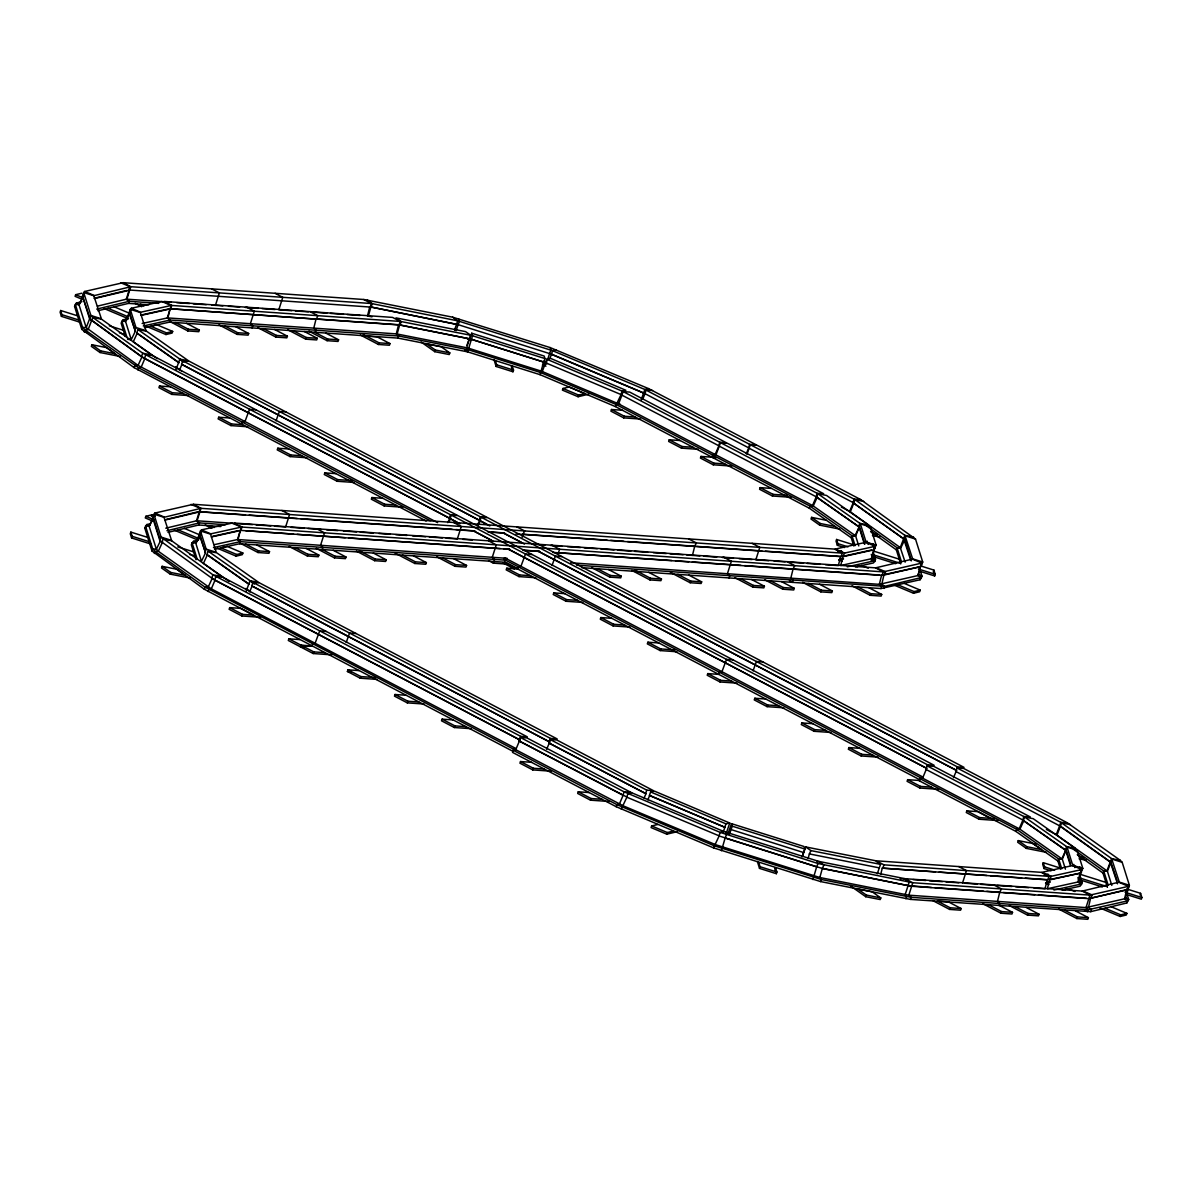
<?xml version="1.0" encoding="UTF-8"?>
<svg xmlns="http://www.w3.org/2000/svg" width="1202" height="1202" viewBox="0 0 1202 1202"><rect width="100%" height="100%" fill="white"/><g stroke="black" fill="none" stroke-linecap="round" stroke-linejoin="round"><path stroke-width="1.5" d="M871.18 560.417L874.74 561.544L875.477 559.456L872.306 557.623L874.335 548.548L872.787 543.589M581.588 567.629L880.961 588.544L920.131 579.74L920.867 577.651L917.922 575.563L920.897 565.346L917.922 575.563L879.338 584.337L570.619 562.776M1079.862 879.834L1081.424 884.777L1082.146 882.689L1078.975 880.871L1081.004 871.781L1079.456 866.822M1125.943 890.682L1128.708 899.502L1127.536 900.884L1088.351 909.704L911.161 897.323L821.312 879.503L714.243 845.787L616.911 804.634L513.269 750.303L515.763 749.702L623.507 805.956L715.761 844.736L819.824 877.505L908.817 895.189L1086.007 907.585L1124.591 898.796L1125.538 897.669L1129.384 885.258L1122.187 862.33L1120.324 860.362L1067.406 822.829L963.613 768.424L957.032 767.958L1060.84 822.363L1111.595 858.604L1119.302 882.073L1129.384 885.258L1127.236 889.856L1088.727 898.645L911.537 886.265L822.664 868.58L718.976 835.931L720.193 832.4L723.889 831.514L818.787 861.398L905.076 878.707L1082.266 891.088L1119.302 882.073M447.82 522.66L449.683 518.302L141.49 356.709L89.684 318.996L82.487 296.083L83.719 292.552L84.636 291.47L123.16 282.68L363.74 299.493L452.613 317.178L550.11 347.558L648.554 388.607L756.163 444.785L749.597 444.334L644.858 389.493L552.62 350.714L457.722 320.829L371.433 303.52L370.201 307.051L129.17 289.998L126.315 299.193L97.407 306.149M905.151 562.175L900.268 547.586L849.604 511.391L853.315 502.676L749.147 448.241L750.364 444.725L756.929 445.176L860.722 499.596L915.518 539.082L922.715 562.01L921.483 565.541L920.567 566.623L883.891 575.082L881.802 584.247L884.732 586.336L920.867 577.651L922.039 576.269L919.275 567.449M1127.566 888.594L1126.695 889.63L1090.56 898.315L1088.471 907.48L1091.416 909.568L1090.68 911.657L910.44 899.396L820.575 881.577L713.522 847.861L616.19 806.707L512.548 752.392L513.645 749.222L516.139 748.636L211.327 588.845L158.318 551.252L156.38 549.239L149.183 526.311L154.818 513.074L193.342 504.284L834.609 549.104L842.302 553.13L841.069 556.661L515.989 533.943M142.152 323.503L167.303 317.944L171.18 305.488L161.804 301.522L131.258 308.268L127.382 318.71M214.136 544.701L237.485 539.548L241.362 527.092L231.986 523.125L201.455 529.872L200.223 533.387M871.6 549.99L842.857 556.346L840.754 565.511L871.3 558.765L874.215 560.868L873.493 562.942L855.523 566.908M871.3 558.765L875.161 546.309L865.801 542.342L835.255 549.074L844.63 553.055L875.161 546.309M1081.845 869.542L1051.299 876.288L1041.924 872.321L1072.469 865.575L1081.845 869.542L1080.613 873.058L1049.526 879.579L1047.423 888.744L1077.969 881.998L1080.883 884.101L1080.162 886.19L1062.192 890.156L1068.383 888.744L1074.934 891.508M1077.969 881.998L1080.072 872.832M623.132 391.612L719.728 442.246L726.293 442.712L629.698 392.077L623.132 391.612L621.915 395.142L718.886 445.792L715.16 454.506L712.666 455.107L616.085 404.473L540.75 372.575L468.269 349.752L398.643 336.004L170.233 320.048L167.874 317.929L170.143 308.749L316.502 319.176L317.734 315.66L310.041 311.634M215.428 305.368L219.365 292.897L211.687 288.871M505.832 560.192L240.415 541.651L238.056 539.533L240.325 530.352L509.933 549.404M316.051 318.951L313.782 328.116L316.126 330.234L315.405 332.323M746.277 453.695L748.756 447.88L644.738 393.535L549.675 353.613L458.097 324.645L369.75 306.81L367.481 315.991L371.989 316.847M144.345 327.68L169.497 322.121L397.922 338.093L398.643 336.004L396.299 333.886L398.568 324.72L317.884 319.071M522.239 537.279L522.99 534.229L606.995 540.089M692.442 555.399L694.711 546.219L627.519 541.531M744.594 565.601L793.08 568.982L790.811 578.162L793.155 580.281L792.434 582.354L789.413 580.776M765.449 551.162L840.619 556.421L838.35 565.601L825.519 564.7M880.75 874.245L882.268 868.129L935.441 871.841M962.517 883.064L966.453 870.609L958.775 866.567M986.812 891.313L999.748 892.215L997.48 901.395L999.824 903.513L999.102 905.602M1025.291 878.121L1047.303 879.654L1045.019 888.834L1034.021 888.068M398.643 336.004L397.141 334.006L399.65 324.871L469.591 338.829L470.823 335.298L465.595 331.632L395.969 317.884L401.183 321.565L470.823 335.298M397.922 338.093L467.548 351.84L468.269 349.752L466.767 347.754L469.291 338.618M808.105 858.483L809.367 853.916L879.293 867.874L880.525 864.358L875.311 860.677L805.686 846.929L802.605 855.704M877.31 873.749L879.293 867.874M368.353 316.111L370.892 306.976L458.097 324.645L456.114 330.655M454.506 330.234L457.722 320.829L452.613 317.178M931.4 887.452L907.66 885.528L822.363 868.37L819.824 877.505L821.312 879.503L820.575 881.577M726.173 833.527L729.749 823.024L654.414 791.111L650.628 791.953L649.396 795.484L724.941 827.337L723.228 831.754M468.269 349.752L472.506 335.749L471.725 333.224L544.19 356.047L544.987 358.572L543.77 362.087L471.289 339.264L543.77 362.087M853.841 546.039L851.241 537.775L809.307 508.206L615.349 406.561L540.029 374.663L543.71 361.952M547.15 360.976L549.63 353.463L551.598 354.184L645.113 393.565L642.634 399.365M812.958 879.579L816.639 866.867L725.122 838.049L721.425 850.761M729.539 834.068L731.026 829.56L803.552 852.534L804.784 849.018L803.988 846.493L731.507 823.671L727.826 834.143M802.019 856.891L803.552 852.534M77.499 315.795L60.671 310.507L60.1 312.159L61.422 316.366L79.107 321.941M61.422 316.366L61.993 314.714L60.671 310.507M81.826 293.213L75.666 294.685L75.095 296.338L81.946 299.223M426.124 520.992L134.113 367.632L81.781 329.378L74.584 306.45L76.492 302.994L81.916 301.687M81.781 329.378L82.517 327.305L75.32 304.376L79.001 304.707L83.163 296.894M113.634 352.712L106.392 347.588L91.923 344.734L91.352 346.371L100.021 352.517L120.035 356.468M100.021 352.517L100.592 350.864L91.923 344.734M94.627 298.517L129.621 290.238L130.838 286.707L371.433 303.52L363.74 299.493M127.577 339.34L131.273 339.67L125.564 321.505L121.883 321.189L121.162 323.263L125.293 336.47M97.813 310.762L128.524 303.385L129.245 301.296L126.315 299.193L129.245 301.296L158.754 303.355M122.409 321.866L123.13 319.777L128.524 318.59M131.273 339.67L135.345 331.226L129.05 312.881L130.282 309.365L140.364 312.535L146.058 330.685L135.976 327.515L130.282 309.365M134.759 331.046L135.976 327.515M178.647 362.628L136.712 333.059L137.945 329.543L146.599 331.256L188.534 360.825L179.879 359.113L175.883 369.885M134.113 367.632L134.834 365.543L138.065 365.393L437.648 522.675M137.914 369.915L138.651 367.842L141.145 367.241L144.856 358.527L141.49 356.709L142.722 353.178L92.779 317.448L90.916 315.48L83.719 292.552L93.801 295.722L101.509 319.191L152.278 355.431L457.091 515.222L450.525 514.756L142.722 353.178L151.437 354.936M170.594 308.989L171.826 305.458L400.236 321.43L399.019 324.946L170.143 308.749M169.497 322.121L170.233 320.048L167.303 317.944M165.966 334.547L166.537 332.894L172.697 331.421L172.111 333.074L165.966 334.547L147.095 326.613M170.474 386.789L159.505 386.022L158.934 387.675L171.766 394.391L188.549 395.563M187.812 330.926L188.398 329.273L199.352 330.039L198.781 331.692L187.812 330.926L169.677 321.415M477.69 524.748L479.553 520.391L181.547 364.356L182.779 360.84L189.345 361.306L486.96 517.311L480.394 516.845L182.779 360.84M171.766 394.391L172.337 392.738L183.305 393.505M147.681 537.399L130.853 532.11L130.282 533.763L131.604 537.97L151.061 544.1M131.604 537.97L132.175 536.317L130.853 532.11M155.148 516.139L152.008 514.817L145.848 516.289L145.277 517.942L152.143 520.827M512.923 751.31L204.295 589.235L151.978 550.997L144.781 528.069L146.674 524.598L150.295 523.726M151.437 516.469L152.008 514.817M151.978 550.997L152.699 548.908L145.502 525.98L149.183 526.311L153.345 518.498M154.367 553.491L155.088 551.418L152.699 548.908L156.38 549.239L160.467 540.795L153.27 517.867M237.155 334.381L237.726 332.729L248.679 333.495L248.108 335.148L237.155 334.381L219.004 324.871M162.105 566.337L170.789 572.468L185.258 575.337L176.589 569.207L162.105 566.337L161.534 567.99L170.203 574.12L190.232 578.087M229.657 417.995L218.689 417.229L218.118 418.882L230.949 425.598L247.732 426.77M252.014 327.891L252.736 325.817L250.392 323.684L254.328 311.228L246.65 307.201M170.203 574.12L170.789 572.468M230.949 425.598L231.52 423.96L242.488 424.727M200.464 530.968L206.173 549.119L216.24 552.304L210.545 534.139L200.464 530.968L199.247 534.484L205.527 552.83L201.455 561.274L195.761 543.109L192.065 542.793L191.343 544.867L196.001 559.726M167.995 532.366L198.706 524.989L199.427 522.9L196.497 520.812L165.786 528.189M192.59 543.469L193.327 541.381L196.918 540.584M241.722 424.336L242.443 422.248L244.938 421.647L249.505 409.386L256.071 409.837M275.874 337.086L276.445 335.433L287.413 336.199L286.827 337.852L275.874 337.086L257.739 327.575M204.941 552.65L206.173 549.119M248.844 584.232L206.894 554.678L208.126 551.147L216.796 552.86L258.73 582.429L250.061 580.716L246.064 591.489M204.295 589.235L205.016 587.147L208.246 586.997L212.183 578.417L159.866 540.615L152.684 517.686L153.601 516.59M515.763 749.702L519.865 739.921L211.672 578.312L212.904 574.781L161.098 537.084L153.901 514.155L163.983 517.326L171.691 540.81L222.46 577.035L527.272 736.826L520.706 736.36L212.904 574.781L221.634 576.539M208.111 591.534L208.832 589.446L211.327 588.845L215.053 580.13L211.672 578.312M305.744 339.174L306.315 337.522L317.283 338.288L316.697 339.941L305.744 339.174L287.609 329.664M240.776 530.593L242.008 527.062L883.275 571.882L921.799 563.092L922.715 562.01L912.634 558.84L904.926 535.371L854.983 499.626L750.364 444.725M214.542 549.284L239.694 543.74L240.415 541.651L237.485 539.548M236.148 556.15L236.719 554.498L242.879 553.025L242.308 554.678L236.148 556.15L217.292 548.217M288.765 448.992L277.797 448.226L277.226 449.879L290.058 456.595L306.841 457.767M229.702 607.626L242.534 614.357L253.487 615.123L240.655 608.392L229.702 607.626L229.116 609.279L241.948 615.995L260.594 617.302M327.064 340.677L327.635 339.024L338.603 339.79L338.032 341.443L327.064 340.677L308.929 331.166M290.058 456.595L290.629 454.957L301.597 455.723M258.009 552.529L258.58 550.877L269.533 551.643L268.963 553.296L258.009 552.529L239.859 543.019M546.64 749.267L549.735 741.995L251.729 585.975L252.961 582.444L259.527 582.91L557.142 738.914L550.576 738.449L252.961 582.444M241.948 615.995L242.534 614.357M335.809 473.648L324.856 472.882L324.285 474.535L337.116 481.266L353.884 482.438M378.45 344.478L379.021 342.825L389.989 343.592L389.418 345.244L378.45 344.478L360.315 334.967M307.336 555.985L307.907 554.332L318.876 555.099L318.29 556.751L307.336 555.985L289.201 546.474M337.116 481.266L337.687 479.613L351.961 480.605M299.839 639.599L288.886 638.833L288.3 640.486L313.196 653.542L331.842 654.85M469.591 338.829L399.965 325.081L401.183 321.565M300.365 646.811L300.936 645.173L311.904 645.94L312.625 643.851L315.119 643.25L319.687 630.99L326.253 631.456M334.457 557.878L335.027 556.226L345.996 556.992L345.425 558.645L334.457 557.878L316.321 548.367M313.196 653.542L313.767 651.89L324.735 652.656M382.867 498.319L371.899 497.553L371.328 499.206L384.159 505.922L402.805 507.229M434.763 351.675L435.334 350.022L426.665 343.892L441.134 346.762L449.818 352.892L449.232 354.545L434.763 351.675L421.076 341.999M384.159 505.922L384.73 504.269L395.698 505.035M374.648 560.688L375.219 559.035L386.188 559.801L385.617 561.454L374.648 560.688L356.513 551.177M458.142 324.795L459.374 321.265L458.578 318.74M377.022 679.385L360.239 678.213L347.408 671.482L347.994 669.83L358.947 670.596M471.725 333.224L466.872 345.29M360.239 678.213L360.825 676.561L375.099 677.552M414.84 563.498L415.411 561.845L426.379 562.611L425.793 564.264L414.84 563.498L395.052 553.115M512.202 365.889L513.524 370.111L512.953 371.764L496.125 366.46L496.696 364.807L495.374 360.6M449.293 518.287L450.525 514.756M459.96 523.862L450.059 518.678L451.291 515.147L457.857 515.613L934.119 765.253L927.538 764.788L451.291 515.147M405.991 695.252L395.037 694.501L394.466 696.138L407.298 702.87L424.081 704.041M407.298 702.87L407.869 701.217L418.822 701.983M455.032 566.307L455.603 564.655L466.571 565.421L465.985 567.074L455.032 566.307L436.897 556.796M479.162 520.376L480.394 516.845M489.83 525.95L479.929 520.767L481.161 517.236L487.727 517.701L963.989 767.342L957.408 766.876L481.161 517.236M615.349 406.561L621.073 394.587L545.528 362.734L546.745 359.218L550.546 358.376L625.881 390.274L622.08 391.116L546.745 359.218M488.538 560.628L493.346 563.152L494.653 559.411L492.294 557.292L496.246 544.837L488.553 540.81M453.049 719.923L442.081 719.157L441.51 720.809L454.341 727.526L471.124 728.697M562.972 388.471L578.673 395.082L584.833 393.595L569.132 386.999L562.972 388.471L562.401 390.124L578.102 396.735L588.785 394.166M532.065 554.513L525.499 554.047L520.932 566.307L518.438 566.908L517.716 568.997L506.748 568.23L506.177 569.868L519.009 576.599L535.792 577.771M454.341 727.526L454.912 725.888L465.88 726.654M578.102 396.735L578.673 395.082M519.009 576.599L519.58 574.947L530.548 575.713M622.441 410.273L611.487 409.506L610.917 411.159L623.748 417.89L640.516 419.062M622.08 391.116L621.073 394.587M564.76 593.653L553.806 592.887L553.236 594.539L566.067 601.27L582.835 602.442M623.748 417.89L624.319 416.238L635.272 417.004M566.067 601.27L566.638 599.618L577.591 600.384M621.269 809.081L626.933 797.091L519.099 740.958L520.706 736.36M531.464 762.308L520.511 761.542L519.94 763.18L532.771 769.911L551.402 771.218M532.771 769.911L533.342 768.258L544.296 769.025M644.092 798.068L645.955 793.711L548.968 743.046L550.576 738.449M609.76 577.11L610.331 575.457L621.299 576.224L620.728 577.877L609.76 577.11L591.624 567.599M611.818 618.324L600.85 617.558L600.279 619.195L613.11 625.926L629.893 627.098M680.197 440.548L669.229 439.782L668.658 441.435L681.489 448.151L698.272 449.323M613.11 625.926L613.681 624.274L624.649 625.04M681.489 448.151L682.06 446.513L693.028 447.279M649.951 579.92L650.522 578.267L661.491 579.033L660.92 580.686L649.951 579.92L631.816 570.409M589.22 792.569L578.252 791.802L577.681 793.455L590.513 800.186L609.159 801.494M715.265 457.421L700.991 456.429L700.405 458.067L713.237 464.798L731.883 466.106M590.513 800.186L591.083 798.534L602.052 799.3M711.945 457.196L712.666 455.107M658.861 642.98L647.893 642.214L647.322 643.866L660.153 650.582L676.936 651.754M720.494 442.637L817.09 493.271L823.655 493.721L727.06 443.087L720.494 442.637L719.277 446.152L816.248 496.817L812.522 505.531L715.941 454.897L713.447 455.498L712.711 457.586L716.031 457.812M719.728 442.246L718.886 445.792M713.237 464.798L713.823 463.146L724.776 463.912M660.153 650.582L660.724 648.945L675.013 649.936M690.143 582.73L690.714 581.077L701.683 581.843L701.112 583.496L690.143 582.73L670.355 572.362M616.19 806.707L616.911 804.634L619.406 804.033L623.117 795.318L519.099 740.958M713.522 847.861L719.187 835.871L626.723 797.151L627.955 793.62L631.636 792.734L723.889 831.514M749.597 444.334L748.756 447.88M645.564 793.681L646.796 790.165L653.362 790.615L556.766 739.981L550.2 739.53L646.796 790.165M771.128 488.403L760.175 487.636L759.589 489.289L772.42 496.005L791.066 497.312M729.043 577.937L729.764 575.848L727.42 573.73L731.357 561.259L723.664 557.232M657.825 824.467L651.664 825.939L651.093 827.592L666.809 834.188L677.492 831.634M733.085 659.883L726.519 659.417L721.966 671.693L719.472 672.279L718.736 674.367L707.783 673.601L707.212 675.254L720.043 681.97L736.811 683.142M772.42 496.005L773.006 494.353L787.28 495.359M666.809 834.188L667.38 832.55L673.541 831.063M720.043 681.97L720.614 680.332L731.567 681.098M752.903 587.117L753.474 585.464L764.427 586.23L763.856 587.883L752.903 587.117L734.753 577.606M809.307 508.206L810.028 506.132L812.522 505.531M782.772 589.205L783.343 587.553L794.297 588.319L793.726 589.972L782.772 589.205L764.622 579.695M817.09 493.271L816.248 496.817M713.447 455.498L810.028 506.132L851.963 535.701L855.178 535.521L859.114 526.942L816.669 497.267L817.886 493.752L826.555 495.464L868.49 525.019L859.836 523.321L817.886 493.752M826.059 520.241L811.59 517.371L811.019 519.009L819.689 525.154L839.702 529.12M765.794 699.023L754.826 698.257L754.255 699.91L767.086 706.641L783.869 707.813M819.689 525.154L820.26 523.501L811.59 517.371M724.716 827.382L725.948 823.851L729.749 823.024M767.086 706.641L767.657 704.988L778.626 705.754M731.507 823.671L732.303 826.195L731.026 829.56M853.435 544.746L836.607 539.458L836.036 541.095L837.358 545.317L844.435 547.541M820.846 591.865L821.417 590.212L832.385 590.978L831.814 592.631L820.846 591.865L802.711 582.354M837.358 545.317L837.929 543.665L836.607 539.458M911.447 560.778L904.806 539.623L852.939 502.661L854.156 499.13L860.722 499.596M910.846 560.598L903.694 538.887L853.766 503.157L854.983 499.626L863.712 501.384M842.857 556.346L844.63 553.055M851.241 537.775L851.963 535.701L855.659 536.017L858.769 545.933M858.604 526.837L859.836 523.321M864.328 543.905L859.145 527.393L860.377 523.877L870.458 527.047L876.153 545.212L874.335 548.548M812.837 723.694L801.869 722.928L801.298 724.581L814.13 731.297L830.913 732.469M775.591 867.829L776.913 872.036L776.342 873.689L759.514 868.385L760.085 866.732L758.762 862.525M814.13 731.297L814.701 729.644L825.669 730.41M870.188 595.306L870.759 593.668L881.712 594.434L881.141 596.072L870.188 595.306L852.038 585.81M880.961 588.544L881.682 586.471L879.338 584.337L881.607 575.172L920.567 566.623L921.799 563.092L912.378 559.14L875.597 567.855L234.315 523.035L242.008 527.062M900.734 563.933L896.316 549.825L897.038 547.736L900.268 547.586L904.926 535.371L913.64 537.129M884.011 588.424L884.732 586.336L576.705 565.15M904.204 539.443L905.437 535.912L915.518 539.082M805.686 846.929L810.899 850.61L809.367 853.916M859.881 748.35L848.928 747.584L848.342 749.237L861.173 755.968L877.956 757.14M816.699 867.018L817.916 863.487L817.12 860.963M913.505 593.247L914.076 591.594L920.236 590.122L919.665 591.775L913.505 593.247L892.921 584.593M861.173 755.968L861.759 754.315L872.712 755.081M920.447 565.857L933.909 570.094L933.323 571.746L934.66 575.953L920.507 571.491M934.66 575.953L935.231 574.301L933.909 570.094M865.74 896.707L866.326 895.054L857.642 888.924L872.126 891.794L880.796 897.924L880.225 899.562L865.74 896.707L850.55 885.949M1060.51 869.271L1057.91 861.023L1015.975 831.453L918.613 780.429L907.66 779.662L907.089 781.315L919.921 788.031L938.567 789.338M882.719 868.355L883.951 864.839L1048.97 876.363L1047.738 879.894L882.268 868.129M919.395 780.819L920.492 777.664L922.986 777.063L504.449 557.668M1019.206 828.764L922.61 778.145L920.116 778.731L1016.712 829.365L1019.206 828.764L1022.917 820.049L925.946 769.4L927.538 764.788M919.921 788.031L920.492 786.393L931.445 787.16M905.887 898.735L906.608 896.662L905.136 894.664L909.193 882.223L904.084 878.557M910.44 899.396L911.161 897.323L908.817 895.189L912.754 882.734L1089.959 895.114L1128.468 886.34L1119.047 882.373M1117.004 880.495L1110.873 862.225L1060.945 826.495L955.815 771.489L957.408 766.876M990.628 818.367L977.797 811.635L966.844 810.869L966.273 812.522L979.104 819.238L997.75 820.545M979.104 819.238L979.675 817.6L993.949 818.592M949.61 909.418L950.181 907.78L961.149 908.547L960.578 910.184L949.61 909.418L933.128 900.779M1015.975 831.453L1016.712 829.365L1019.912 829.2L1061.847 858.769L1065.783 850.175L1023.338 820.5L1024.57 816.984L1033.224 818.697L1075.159 848.266L1066.505 846.554L1024.57 816.984M1023.758 816.504L927.178 765.869L933.744 766.335L1030.324 816.969L1023.758 816.504L1022.917 820.049M1036.139 844.15L1018.259 840.604L1017.688 842.256L1026.358 848.387L1046.386 852.353M1000.996 913.235L1001.567 911.582L1012.535 912.348L1011.964 914.001L1000.996 913.235L982.86 903.724M1026.358 848.387L1026.944 846.734L1018.259 840.604M1060.104 867.994L1043.276 862.69L1042.705 864.343L1044.027 868.55L1051.104 870.789M1027.515 915.098L1028.101 913.46L1039.054 914.226L1038.483 915.864L1027.515 915.098L1009.379 905.587M1044.027 868.55L1044.598 866.897L1043.276 862.69M1117.529 883.831L1110.363 862.134L1059.608 825.894L1060.84 822.363L1067.406 822.829M1049.526 879.579L1051.299 876.288M1057.91 861.023L1058.646 858.934L1061.847 858.769M1065.783 850.175L1066.505 846.554M1070.486 865.485L1065.813 850.64L1067.045 847.109L1077.127 850.28L1082.822 868.445L1081.004 871.781M1076.857 918.553L1077.428 916.901L1088.396 917.667L1087.81 919.32L1076.857 918.553L1058.722 909.043M1107.418 887.166L1102.985 873.058L1103.706 870.969L1107.403 871.3L1111.82 885.408M1120.174 916.48L1120.745 914.842L1126.905 913.355L1126.334 915.007L1120.174 916.48L1099.605 907.841M1090.68 911.657L1126.815 902.972L1127.536 900.884L1124.591 898.796L1126.695 889.63L1128.152 888.774M1140.007 894.979L1140.578 893.326L1127.115 889.089M1140.578 893.326L1141.9 897.548L1141.329 899.186L1127.176 894.739M549.885 358.617L552.62 350.714L556.301 349.827M640.997 400.341L644.858 389.493L648.554 388.607M540.75 372.575L542.312 371.538L545.528 362.734M647.893 799.856L649.621 795.423L724.941 827.337M179.459 370.201L181.938 364.386L479.553 520.391M276.039 420.835L279.375 411.475L285.941 411.925M249.64 591.805L252.12 585.99L549.735 741.995M346.236 642.439L349.557 633.078L356.123 633.529M449.202 521.608L450.45 518.693L457.045 522.164M478.456 525.139L480.319 520.782L486.915 524.237M616.085 404.473L618.579 403.887L621.915 395.142M552.049 565.496L555.369 556.135L561.935 556.586M715.941 454.897L719.277 446.152M747.043 454.086L749.147 448.241M753.068 670.866L756.389 661.506L762.954 661.971M922.61 778.145L926.697 768.348L508.161 548.953M953.471 777.694L956.567 770.437L538.03 551.042M1120.324 860.362L1111.595 858.604L1106.937 870.819L1056.273 834.639L1059.608 825.894M179.158 362.734L137.223 333.164L133.287 341.759L157.252 358.647M249.34 584.337L207.405 554.768L203.469 563.362L228.936 581.317M810.028 506.132L813.243 505.967L817.165 497.373L859.114 526.942M1019.912 829.2L1023.849 820.605M142.001 356.814L138.065 365.393L86.198 327.635L79.001 304.707L83.96 295.226M171.18 540.254L161.098 537.084L159.866 540.615L162.255 542.673L158.318 551.252L155.088 551.418L205.016 587.147L513.645 749.222M850.34 511.842L853.766 503.157M1057.009 835.074L1061.667 822.859L1070.381 824.617M199.968 535.296L196.767 541.982L193.327 541.381M125.564 321.505L129.05 312.881M195.761 543.109L199.247 534.484M855.659 536.017L859.145 527.393M904.806 539.623L900.719 548.067L897.038 547.736L866.777 526.07M1065.438 869.166L1062.328 859.265L1065.813 850.64M83.419 294.986L82.487 296.083L90.27 319.191L140.484 355.732M74.584 306.45L76.492 302.994L79.948 303.58M93.801 295.722L130.838 286.707L123.16 282.68M144.781 528.069L145.953 526.671M163.983 517.326L201.019 508.326L842.302 553.13M920.131 579.74L922.039 576.269L918.869 574.436M1126.815 902.972L1128.708 899.502L1125.538 897.669M94.087 298.291L126.601 290.463M96.731 309.109L129.245 301.296M166.071 519.459L198.585 511.646L245.463 514.832M164.824 520.12L199.802 511.842L474.97 531.074M166.913 530.713L199.427 522.9L225.255 524.703M843.534 558.885L838.921 559.997L842.241 561.394M857.086 566.623L861.714 565.511L868.25 568.261M1050.217 882.133L1045.59 883.23L1048.925 884.627M171.18 305.488L140.634 312.235L131.258 308.268M140.664 315.119L169.407 308.779M141.205 315.36L169.948 309.004M143.278 325.997L170.233 320.048M241.362 527.092L210.816 533.838L201.455 529.872M212.634 536.332L237.786 530.773M211.387 536.963L240.13 530.623M213.46 547.601L240.415 541.651M837.629 551.808L841.22 551.012M838.17 552.049L841.761 551.252M843.398 556.571L873.944 549.825M839.552 559.215L843.143 558.419M838.981 559.907L842.572 559.11M847.275 566.818L874.215 560.868M1044.298 875.041L1047.889 874.26M1044.838 875.281L1048.429 874.485M1050.067 879.804L1080.613 873.058M1046.221 882.448L1049.827 881.652M1045.65 883.139L1049.241 882.343M1053.944 890.051L1080.883 884.101M171.165 302.273L126.901 299.178L129.621 290.238M176.694 302.649L189.6 303.55M193.297 303.821L206.203 304.722M211.732 305.098L222.881 305.879M228.47 306.27L239.664 307.051M245.253 307.442L258.31 308.358M262.036 308.613L275.093 309.53M291.74 310.702L278.819 309.785L282.755 297.33L275.078 293.303M295.437 310.957L308.373 311.859M313.917 312.25L326.839 313.151M330.535 313.406L343.471 314.308M347.168 314.563L360.089 315.465M128.524 303.385L148.808 304.797M167.874 317.929L396.299 333.886M366.189 336.109L377.158 336.876L389.989 343.592M152.278 355.431L145.697 354.981L144.48 358.496L449.683 518.302M652.536 390.47L645.97 390.004L645.113 393.565M249.145 515.087L297.21 518.453M300.951 518.708L452.132 529.271M455.874 529.541L474.52 530.833M491.302 532.005L504.344 532.922M610.721 540.359L623.793 541.276M696.589 546.354L761.783 550.907M488.012 531.99L504.795 533.162M235.817 523.486L197.083 520.782L201.019 508.326L193.342 504.284M239.499 523.741L252.405 524.643M256.101 524.898L270.856 525.935M274.537 526.191L285.61 526.972L289.562 514.501L281.869 510.474M291.215 527.362L304.271 528.264M308.012 528.534L321.069 529.451M326.674 529.842L337.867 530.623M343.471 531.014L356.543 531.93M360.269 532.185L373.341 533.102M378.93 533.493L390.139 534.274M395.743 534.665L406.937 535.446M412.541 535.837L425.598 536.753M429.339 537.009L442.396 537.925M446.137 538.18L457.331 538.962L461.283 526.506L453.59 522.479M462.92 539.352L472.251 540.014M537.519 544.566L544.987 545.092M550.591 545.483L561.785 546.264M567.389 546.655L580.461 547.571M584.187 547.827L597.259 548.743M600.985 549.013L614.057 549.915M617.783 550.185L630.855 551.087M634.581 551.357L647.653 552.274M653.257 552.665L666.314 553.566M670.055 553.837L683.112 554.753M686.853 555.008L699.91 555.925M703.636 556.18L716.692 557.097M722.282 557.488L733.46 558.269M739.065 558.66L752.106 559.561M768.679 560.718L755.833 559.832L759.784 547.361L752.091 543.334M774.178 561.109L785.176 561.875M790.676 562.266L803.507 563.152M807.188 563.422L820.019 564.309M198.706 524.989L220.837 526.536M245.839 530.743L293.513 534.079M297.179 534.334L345.244 537.685M348.971 537.955L500.167 548.518M503.893 548.773L509.483 549.164M524.403 550.2L539.322 551.252M671.813 560.508L558.404 552.785L559.636 549.269L551.943 545.242M675.554 560.778L688.626 561.68M692.352 561.95L740.868 565.331M794.913 569.117L879.759 575.037M522.99 550.306L539.758 551.493M552.815 552.394L882.058 575.412L883.275 571.882L875.597 567.855M238.056 539.533L507.214 558.344M239.694 543.74L505.11 562.281M493.346 563.152L506.403 564.069M222.46 577.035L215.894 576.584L214.662 580.1L519.865 739.921M312.67 646.33L301.717 645.564L301.131 647.202L304.857 647.472M347.408 671.482L351.149 671.738M926.697 768.348L507.785 548.923M956.567 770.437L537.655 551.012M548.968 743.046L645.955 793.711M630.539 792.223L623.973 791.772L520.331 737.442L526.897 737.908L631.636 792.734M623.117 795.318L623.973 791.772L720.193 832.4L817.916 863.487L912.754 882.734L905.076 878.707M939.108 872.096L986.782 875.432M990.448 875.687L1021.625 877.866M900.163 878.707L907.51 879.218M913.009 879.609L925.841 880.495M929.507 880.766L942.338 881.652M946.004 881.907L958.85 882.809M964.35 883.2L977.181 884.086M980.847 884.341L993.678 885.243M997.344 885.498L1012.024 886.52M1015.69 886.776L1028.521 887.677M935.096 887.707L983.116 891.058M1003.43 892.485L1034.787 894.664M1038.483 894.934L1086.428 898.285M1016.712 829.365L1058.646 858.934L1062.328 859.265M1073.446 849.303L1103.706 870.969L1107.403 871.3L1112.105 859.145L1122.187 862.33M146.674 524.598L150.145 525.184M123.13 319.777L126.586 320.378M397.141 334.006L466.767 347.754M435.334 350.022L449.818 352.892M100.592 350.864L115.076 353.734M820.26 523.501L834.744 526.371M877.595 534.86L871.3 532.14M872.472 535.596L879.744 537.039M1026.944 846.734L1041.413 849.604L1032.743 843.473M1084.264 858.093L1077.969 855.373M1079.141 858.844L1086.413 860.286M810.899 850.61L880.525 864.358M866.326 895.054L880.796 897.924M101.509 319.191L92.779 317.448L88.137 329.649L84.906 329.814L82.517 327.305L86.198 327.635L90.916 315.48L100.998 318.65M87.596 332.578L84.17 331.887L84.906 329.814L138.651 367.842L430.181 520.661M171.691 540.81L162.976 539.052L162.255 542.673M472.506 335.749L544.987 358.572M543.139 361.366L546.655 362.478M467.458 339.144L470.974 340.256M543.139 362.989L546.655 364.086M542.418 365.062L545.933 366.174M468.269 348.144L540.75 370.967M540.029 374.663L467.548 351.84L464.919 349.977M496.696 364.807L513.524 370.111M876.153 545.212L866.071 542.027L860.377 523.877M865.485 542.267L869.046 543.394M872.983 550.907L899.276 559.185M837.929 543.665L848.026 546.85M872.562 554.573L900.598 563.407M918.403 569.012L935.231 574.301M872.742 556.451L895.73 563.693M109.322 325.817L123.34 330.234M61.993 314.714L78.821 320.017M119.404 332.789L124.662 334.457M177.761 546.88L193.522 551.838M132.175 536.317L149.003 541.621M189.585 554.407L194.844 556.06M1082.822 868.445L1072.74 865.275L1067.045 847.109M1072.154 865.5L1075.715 866.627M1079.666 874.139L1105.945 882.418M1044.598 866.897L1054.695 870.083M1079.231 877.806L1107.267 886.64M1125.072 892.245L1141.9 897.548M1079.411 879.699L1102.414 886.941M732.303 826.195L804.784 849.018M760.085 866.732L776.913 872.036M876.258 567.825L885.664 571.776L883.891 575.082M904.52 583.511L920.236 590.122M898.36 584.998L914.076 591.594M120.771 282.786L130.177 286.737L128.404 290.028M84.636 291.47L94.056 295.422M114.16 306.81L128.899 313.001M172.697 331.421L156.981 324.81L150.821 326.283L166.537 332.894M75.666 294.685L83.524 297.991M108.015 308.283L127.652 316.547M104.243 308.598L128.238 318.68M190.953 504.389L200.358 508.341L196.497 520.812L199.427 522.9M1082.927 891.058L1092.348 895.024L1090.56 898.315M1111.189 906.759L1126.905 913.355M1105.029 908.231L1120.745 914.842M154.818 513.074L164.238 517.025M184.357 528.414L200.719 535.296M242.879 553.025L227.163 546.414L221.003 547.887L236.719 554.498M145.848 516.289L153.706 519.595M178.196 529.887L199.472 538.842M174.425 530.202L198.42 540.284M651.664 825.939L667.38 832.55M616.927 402.895L620.352 404.353M542.312 371.538L617.633 403.436M650.628 791.953L725.948 823.851M841.355 507.079L849.604 511.391M618.579 403.887L715.16 454.506M611.487 409.506L624.319 416.238M669.229 439.782L682.06 446.513M700.991 456.429L713.823 463.146M760.175 487.636L773.006 494.353M400.236 321.43L392.558 317.403L164.133 301.432L171.826 305.458M868.881 587.703L881.712 594.434M857.928 586.937L870.759 593.668M363.169 334.532L379.021 342.825M787.07 561.665L794.747 565.691L793.08 568.982M819.554 584.262L832.385 590.978M808.585 583.496L821.417 590.212M325.772 333.059L338.603 339.79M314.804 332.293L327.635 339.024M304.452 331.557L317.283 338.288M781.465 581.588L794.297 588.319M293.483 330.79L306.315 337.522M770.512 580.821L783.343 587.553M688.701 538.902L696.394 542.943L694.711 546.219M274.582 329.468L287.413 336.199M751.596 579.514L764.427 586.23M263.614 328.702L276.445 335.433M740.642 578.748L753.474 585.464M235.847 326.764L248.679 333.495M224.894 325.997L237.726 332.729M688.851 575.127L701.683 581.843M677.883 574.361L690.714 581.077M186.52 323.323L199.352 330.039M140.589 304.226L143.879 305.954M175.567 322.557L188.398 329.273M648.659 572.317L661.491 579.033M135.045 303.265L141.641 306.72M634.686 569.958L650.522 578.267M608.467 569.508L621.299 576.224M597.499 568.741L610.331 575.457M516.98 526.912L524.673 530.938L522.99 534.229M503.398 532.892L521.548 542.403M503.022 532.862L524.463 544.1M1046.386 829.455L1056.273 834.639M473.528 530.803L491.678 540.314M473.152 530.773L492.94 541.14M503.608 559.125L920.492 777.664M505.531 562.311L516.755 568.2M504.524 562.07L919.77 779.737M502.947 562.912L514.486 568.952M159.505 386.022L172.337 392.738M218.689 417.229L231.52 423.96M277.797 448.226L290.629 454.957M324.856 472.882L337.687 479.613M371.899 497.553L384.73 504.269M506.748 568.23L519.58 574.947M553.806 592.887L566.638 599.618M600.85 617.558L613.681 624.274M647.893 642.214L660.724 648.945M707.783 673.601L720.614 680.332M754.826 698.257L767.657 704.988M801.869 722.928L814.701 729.644M848.928 747.584L861.759 754.315M907.66 779.662L920.492 786.393M966.844 810.869L979.675 817.6M453.74 558.69L466.571 565.421M1082.266 891.088L1089.959 895.114L1086.007 907.585L1088.351 909.704L1087.63 911.777L1084.61 910.199M442.772 557.923L455.603 564.655M1048.97 876.363L1041.278 872.336L876.258 860.812L883.951 864.839M413.548 555.88L426.379 562.611M402.58 555.114L415.411 561.845M1075.565 910.936L1088.396 917.667M1064.596 910.169L1077.428 916.901M373.356 553.07L386.188 559.801M359.368 550.726L375.219 559.035M316.832 528.805L324.525 532.832L320.573 545.302L322.932 547.421L322.196 549.494L335.027 556.226M993.738 884.897L1001.416 888.939L999.748 892.215M1026.223 907.495L1039.054 914.226M1015.269 906.729L1028.101 913.46M333.164 550.261L345.996 556.992M999.703 905.617L1012.535 912.348M988.735 904.851L1001.567 911.582M306.044 548.367L318.876 555.099M295.076 547.601L307.907 554.332M961.149 908.547L948.318 901.816L937.35 901.049L950.181 907.78M256.702 544.927L269.533 551.643M210.786 525.83L214.076 527.558M245.749 544.16L258.58 550.877M205.226 524.868L211.822 528.324M288.886 638.833L313.767 651.89M347.994 669.83L360.825 676.561M395.037 694.501L407.869 701.217M442.081 719.157L454.912 725.888M520.511 761.542L533.342 768.258M578.252 791.802L591.083 798.534M813.243 505.967L855.178 535.521M1023.338 820.5L1065.273 850.069M137.945 329.543L182.824 361.171M179.323 358.962L183.816 362.133M175.657 366.85L181.637 371.072M208.126 551.147L254.508 583.841M249.505 580.566L253.998 583.736M245.839 588.454L250.332 591.624M870.594 531.404L896.316 549.825M367.301 300.019L372.41 303.67L370.892 306.976M1077.262 854.637L1102.985 873.058M818.787 861.398L823.881 865.064L822.363 868.37M1103.706 870.969L1108.139 885.078M1080.042 867.018L1081.59 871.961M1080.072 876.093L1082.146 882.689M1073.807 864.358L1074.843 867.664M1077.939 877.565L1078.975 880.871M1066.399 850.821L1070.546 864.028M1058.646 858.934L1061.757 868.836M897.038 547.736L901.47 561.845M873.373 543.77L874.921 548.728M873.403 552.86L875.477 559.456M873.193 556.586L874.74 561.544M867.123 541.125L868.16 544.431M871.27 554.332L872.306 557.623M859.731 527.588L864.914 544.085M851.963 535.701L855.073 545.603M774.704 868.46L776.342 873.689M757.335 861.428L759.514 868.385M725.602 832.145L726.399 834.669L725.122 838.049M550.11 347.558L550.892 350.082L549.63 353.463M511.316 366.535L512.953 371.764M493.947 359.503L496.125 366.46M199.832 534.68L205.016 551.177M129.651 313.076L135.345 331.226M192.065 542.793L197.248 559.291M121.883 321.189L127.066 337.687"/></g></svg>
